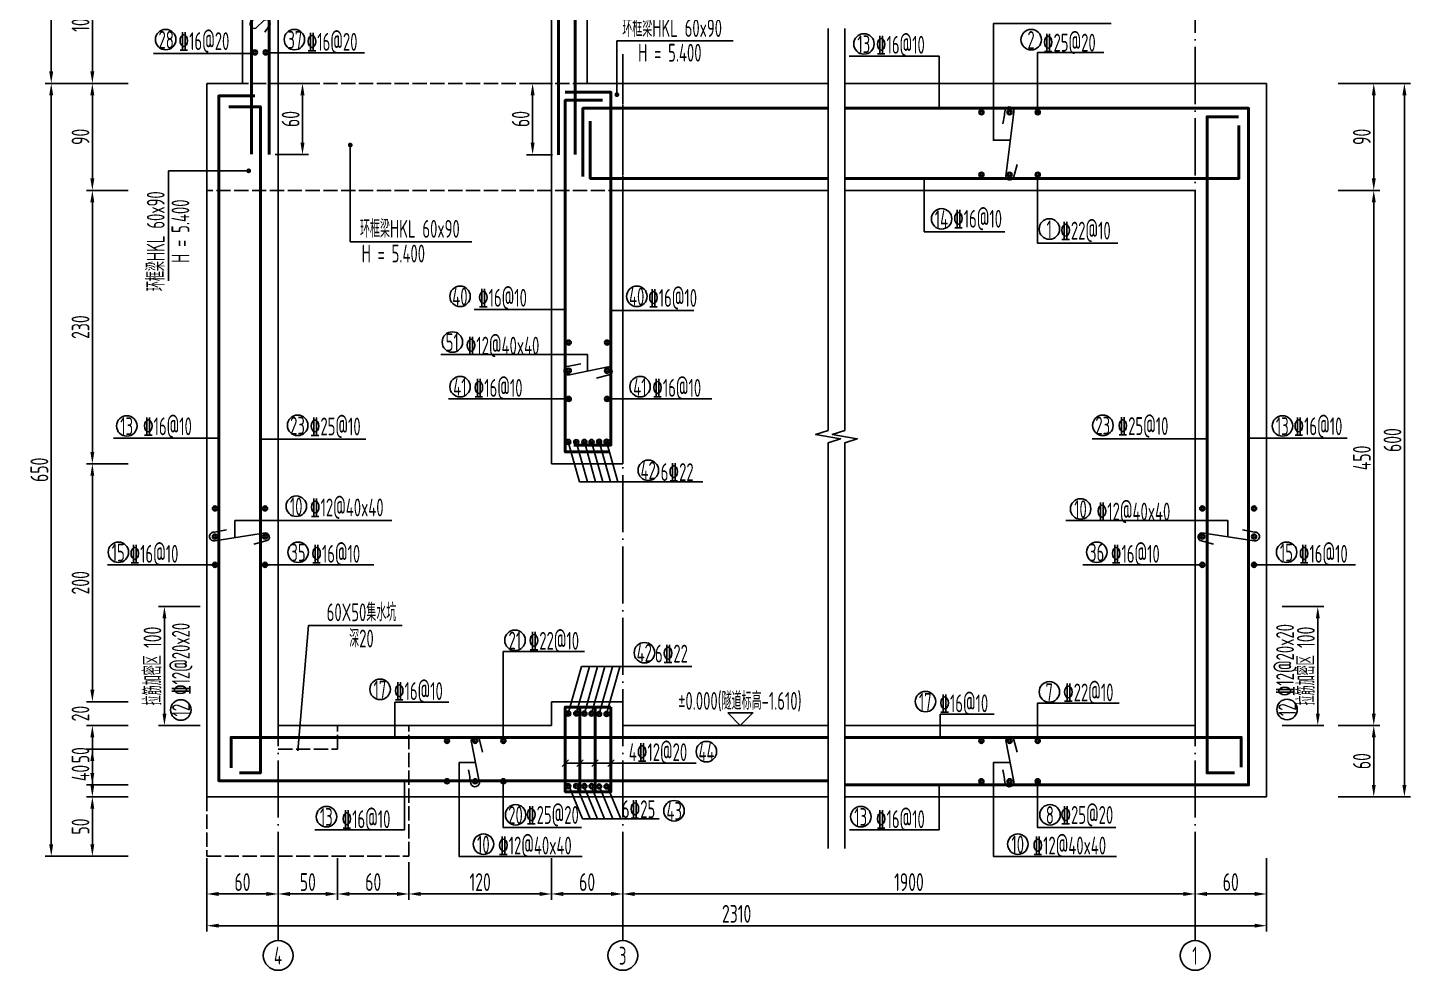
# Model space of a CAD drawing. Header units: millimetres. Extents: x -29538 to 115583, y -232866 to 15404.
# Drawn here: x -6915 to 4720, y -103900 to -95973 of the extents above; entities that cross this region are included whole.
import ezdxf
from ezdxf.enums import TextEntityAlignment as Align

# ---------------------------------------------------------------- set-up
doc = ezdxf.new("R2010")
doc.units = ezdxf.units.MM
doc.header["$LTSCALE"] = 10
doc.header["$MEASUREMENT"] = 0
doc.linetypes.add('ACAD_ISO02W100', pattern=[15, 12, -3])
doc.linetypes.add('ACAD_ISO04W100', pattern=[30, 24, -3, 0, -3])
for name, color, linetype in [('DIM_LEAD', 3, 'Continuous'), ('WALL-W', 2, 'Continuous'), ('中心线', 3, 'ACAD_ISO04W100'), ('尺寸', 4, 'Continuous'), ('文字', 7, 'Continuous'), ('标注', 4, 'Continuous'), ('次轮廓线', 7, 'Continuous'), ('粗虚线', 1, 'Continuous'), ('虚线', 2, 'ACAD_ISO02W100'), ('轮廓线', 1, 'Continuous')]:
    doc.layers.add(name, color=color, linetype=linetype)
doc.layers.add('钢筋', color=6, linetype='Continuous', lineweight=40)
doc.styles.get("Standard").update_dxf_attribs({"font": 'gbenor.shx', "width": 0.75, "bigfont": 'gbcbig.shx'})
doc.dimstyles.get("Standard").update_dxf_attribs({"dimscale": 100, "dimtxt": 3, "dimasz": 2, "dimexe": 1, "dimexo": 1, "dimgap": 0.5, "dimtad": 1, "dimdec": 1, "dimlfac": 0.1, "dimdsep": 46, "dimtxsty": 'Standard', "dimcen": 0.5, "dimadec": 0, "dimazin": 0, "dimtfac": 1, "dimtdec": 1, "dimtofl": 0, "dimtmove": 2, "dimatfit": 3, "dimfxl": 0, "dimtolj": 1, "dimtzin": 0, "dimarcsym": 0})

# ---------------------------------------------------------------- blocks, each defined once
blk = doc.blocks.new('*D235')
at = {"layer": 'Defpoints', "color": 0}
for p in [(-5407, -102441), (-4807, -102441), (-4807, -103258)]:
    blk.add_point(p, dxfattribs=at)
at = {"layer": '标注', "color": 0, "lineweight": -2}
for p, q in [((-5407, -102958), (-5407, -103308)), ((-4807, -102958), (-4807, -103308)), ((-5307, -103258), (-4907, -103258))]:
    blk.add_line(p, q, dxfattribs=at)
at = {"layer": '标注', "color": 0}
for points in [[(-5307, -103241), (-5307, -103275), (-5407, -103258)], [(-4907, -103241), (-4907, -103275), (-4807, -103258)]]:
    blk.add_solid(points, dxfattribs=at)
at = {"layer": '标注', "color": 0, "insert": (-5107, -103158), "char_height": 150, "attachment_point": 5}
blk.add_mtext('\\A1;60', dxfattribs=at)
blk = doc.blocks.new('*D236')
at = {"layer": 'Defpoints', "color": 0}
for p in [(-4807, -101841), (-4307, -101841), (-4307, -103258)]:
    blk.add_point(p, dxfattribs=at)
at = {"layer": '标注', "color": 0, "lineweight": -2}
for p, q in [((-4807, -102958), (-4807, -103308)), ((-4307, -102958), (-4307, -103308)), ((-4707, -103258), (-4407, -103258))]:
    blk.add_line(p, q, dxfattribs=at)
at = {"layer": '标注', "color": 0}
for points in [[(-4707, -103241), (-4707, -103275), (-4807, -103258)], [(-4407, -103241), (-4407, -103275), (-4307, -103258)]]:
    blk.add_solid(points, dxfattribs=at)
at = {"layer": '标注', "color": 0, "insert": (-4557, -103158), "char_height": 150, "attachment_point": 5}
blk.add_mtext('\\A1;50', dxfattribs=at)
blk = doc.blocks.new('*D237')
at = {"layer": 'Defpoints', "color": 0}
for p in [(-2507, -101841), (-3707, -102941), (-2507, -103258)]:
    blk.add_point(p, dxfattribs=at)
at = {"layer": '标注', "color": 0, "lineweight": -2}
for p, q in [((-2507, -102958), (-2507, -103308)), ((-3707, -102991), (-3707, -103308)), ((-3607, -103258), (-2607, -103258))]:
    blk.add_line(p, q, dxfattribs=at)
at = {"layer": '标注', "color": 0}
for points in [[(-3607, -103241), (-3607, -103275), (-3707, -103258)], [(-2607, -103241), (-2607, -103275), (-2507, -103258)]]:
    blk.add_solid(points, dxfattribs=at)
at = {"layer": '标注', "color": 0, "insert": (-3107, -103158), "char_height": 150, "attachment_point": 5}
blk.add_mtext('\\A1;120', dxfattribs=at)
blk = doc.blocks.new('*D238')
at = {"layer": 'Defpoints', "color": 0}
for p in [(2909, -102441), (3509, -102441), (3509, -103258)]:
    blk.add_point(p, dxfattribs=at)
at = {"layer": '标注', "color": 0, "lineweight": -2}
for p, q in [((2909, -102958), (2909, -103308)), ((3509, -102958), (3509, -103308)), ((3009, -103258), (3409, -103258))]:
    blk.add_line(p, q, dxfattribs=at)
at = {"layer": '标注', "color": 0}
for points in [[(3009, -103241), (3009, -103275), (2909, -103258)], [(3409, -103241), (3409, -103275), (3509, -103258)]]:
    blk.add_solid(points, dxfattribs=at)
at = {"layer": '标注', "color": 0, "insert": (3209, -103158), "char_height": 150, "attachment_point": 5}
blk.add_mtext('\\A1;60', dxfattribs=at)
blk = doc.blocks.new('*D234')
at = {"layer": 'Defpoints', "color": 0}
for p in [(-5407, -102441), (3509, -102441), (3509, -103525)]:
    blk.add_point(p, dxfattribs=at)
at = {"layer": '标注', "color": 0, "lineweight": -2}
for p, q in [((-5407, -103225), (-5407, -103575)), ((3509, -103225), (3509, -103575)), ((-5307, -103525), (3409, -103525))]:
    blk.add_line(p, q, dxfattribs=at)
at = {"layer": '标注', "color": 0}
for points in [[(-5307, -103508), (-5307, -103541), (-5407, -103525)], [(3409, -103508), (3409, -103541), (3509, -103525)]]:
    blk.add_solid(points, dxfattribs=at)
at = {"layer": '标注', "color": 0, "insert": (-949, -103425), "char_height": 150, "attachment_point": 5}
blk.add_mtext('\\A1;2310', dxfattribs=at)
blk = doc.blocks.new('*D239')
at = {"layer": 'Defpoints', "color": 0}
for p in [(-2507, -101841), (-1907, -101841), (-1907, -103258)]:
    blk.add_point(p, dxfattribs=at)
at = {"layer": '标注', "color": 0, "lineweight": -2}
for p, q in [((-2507, -102958), (-2507, -103308)), ((-1907, -102958), (-1907, -103308)), ((-2407, -103258), (-2007, -103258))]:
    blk.add_line(p, q, dxfattribs=at)
at = {"layer": '标注', "color": 0}
for points in [[(-2407, -103241), (-2407, -103275), (-2507, -103258)], [(-2007, -103241), (-2007, -103275), (-1907, -103258)]]:
    blk.add_solid(points, dxfattribs=at)
at = {"layer": '标注', "color": 0, "insert": (-2207, -103158), "char_height": 150, "attachment_point": 5}
blk.add_mtext('\\A1;60', dxfattribs=at)
blk = doc.blocks.new('*D240')
at = {"layer": 'Defpoints', "color": 0}
for p in [(2909, -101841), (4412, -101841), (3509, -102441)]:
    blk.add_point(p, dxfattribs=at)
at = {"layer": '标注', "color": 0, "lineweight": -2}
for p, q in [((4112, -101841), (4462, -101841)), ((4412, -102341), (4412, -101941)), ((4112, -102441), (4462, -102441))]:
    blk.add_line(p, q, dxfattribs=at)
at = {"layer": '标注', "color": 0}
for points in [[(4396, -101941), (4429, -101941), (4412, -101841)], [(4396, -102341), (4429, -102341), (4412, -102441)]]:
    blk.add_solid(points, dxfattribs=at)
at = {"layer": '标注', "color": 0, "insert": (4312, -102141), "char_height": 150, "attachment_point": 5, "rotation": 90}
blk.add_mtext('\\A1;60', dxfattribs=at)
blk = doc.blocks.new('*D241')
at = {"layer": 'Defpoints', "color": 0}
for p in [(2909, -97341), (4412, -97341), (2909, -101841)]:
    blk.add_point(p, dxfattribs=at)
at = {"layer": '标注', "color": 0, "lineweight": -2}
for p, q in [((4112, -97341), (4462, -97341)), ((4412, -101741), (4412, -97441)), ((4112, -101841), (4462, -101841))]:
    blk.add_line(p, q, dxfattribs=at)
at = {"layer": '标注', "color": 0}
for points in [[(4396, -97441), (4429, -97441), (4412, -97341)], [(4396, -101741), (4429, -101741), (4412, -101841)]]:
    blk.add_solid(points, dxfattribs=at)
at = {"layer": '标注', "color": 0, "insert": (4312, -99591), "char_height": 150, "attachment_point": 5, "rotation": 90}
blk.add_mtext('\\A1;450', dxfattribs=at)
blk = doc.blocks.new('*D242')
at = {"layer": 'Defpoints', "color": 0}
for p in [(3509, -96441), (4412, -96441), (2909, -97341)]:
    blk.add_point(p, dxfattribs=at)
at = {"layer": '标注', "color": 0, "lineweight": -2}
for p, q in [((4112, -96441), (4462, -96441)), ((4412, -97241), (4412, -96541)), ((4112, -97341), (4462, -97341))]:
    blk.add_line(p, q, dxfattribs=at)
at = {"layer": '标注', "color": 0}
for points in [[(4396, -96541), (4429, -96541), (4412, -96441)], [(4396, -97241), (4429, -97241), (4412, -97341)]]:
    blk.add_solid(points, dxfattribs=at)
at = {"layer": '标注', "color": 0, "insert": (4312, -96891), "char_height": 150, "attachment_point": 5, "rotation": 90}
blk.add_mtext('\\A1;90', dxfattribs=at)
blk = doc.blocks.new('*D243')
at = {"layer": 'Defpoints', "color": 0}
for p in [(3509, -96441), (4670, -96441), (3509, -102441)]:
    blk.add_point(p, dxfattribs=at)
at = {"layer": '标注', "color": 0, "lineweight": -2}
for p, q in [((4370, -96441), (4720, -96441)), ((4670, -102341), (4670, -96541)), ((4370, -102441), (4720, -102441))]:
    blk.add_line(p, q, dxfattribs=at)
at = {"layer": '标注', "color": 0}
for points in [[(4653, -96541), (4687, -96541), (4670, -96441)], [(4653, -102341), (4687, -102341), (4670, -102441)]]:
    blk.add_solid(points, dxfattribs=at)
at = {"layer": '标注', "color": 0, "insert": (4570, -99441), "char_height": 150, "attachment_point": 5, "rotation": 90}
blk.add_mtext('\\A1;600', dxfattribs=at)
blk = doc.blocks.new('*D244')
at = {"layer": 'Defpoints', "color": 0}
for p in [(-4807, -101841), (-6370, -102341), (-4807, -102341)]:
    blk.add_point(p, dxfattribs=at)
at = {"layer": '标注', "color": 0, "lineweight": -2}
for p, q in [((-6070, -101841), (-6420, -101841)), ((-6370, -101941), (-6370, -102241)), ((-6070, -102341), (-6420, -102341))]:
    blk.add_line(p, q, dxfattribs=at)
at = {"layer": '标注', "color": 0}
for points in [[(-6387, -101941), (-6354, -101941), (-6370, -101841)], [(-6387, -102241), (-6354, -102241), (-6370, -102341)]]:
    blk.add_solid(points, dxfattribs=at)
at = {"layer": '标注', "color": 0, "insert": (-6470, -102091), "char_height": 150, "attachment_point": 5, "rotation": 90}
blk.add_mtext('\\A1;50', dxfattribs=at)
blk = doc.blocks.new('*D245')
at = {"layer": 'Defpoints', "color": 0}
for p in [(-6370, -101641), (-2507, -101641), (-4807, -101841)]:
    blk.add_point(p, dxfattribs=at)
at = {"layer": '标注', "color": 0, "lineweight": -2}
for p, q in [((-6370, -101541), (-6370, -101441)), ((-6070, -101641), (-6420, -101641)), ((-6070, -101841), (-6420, -101841)), ((-6370, -101941), (-6370, -102041))]:
    blk.add_line(p, q, dxfattribs=at)
at = {"layer": '标注', "color": 0}
for points in [[(-6387, -101541), (-6354, -101541), (-6370, -101641)], [(-6387, -101941), (-6354, -101941), (-6370, -101841)]]:
    blk.add_solid(points, dxfattribs=at)
at = {"layer": '标注', "color": 0, "insert": (-6470, -101741), "char_height": 150, "attachment_point": 5, "rotation": 90}
blk.add_mtext('\\A1;20', dxfattribs=at)
blk = doc.blocks.new('*D246')
at = {"layer": 'Defpoints', "color": 0}
for p in [(-6370, -99641), (-2507, -99641), (-2507, -101641)]:
    blk.add_point(p, dxfattribs=at)
at = {"layer": '标注', "color": 0, "lineweight": -2}
for p, q in [((-6070, -99641), (-6420, -99641)), ((-6370, -101541), (-6370, -99741)), ((-6070, -101641), (-6420, -101641))]:
    blk.add_line(p, q, dxfattribs=at)
at = {"layer": '标注', "color": 0}
for points in [[(-6387, -99741), (-6354, -99741), (-6370, -99641)], [(-6387, -101541), (-6354, -101541), (-6370, -101641)]]:
    blk.add_solid(points, dxfattribs=at)
at = {"layer": '标注', "color": 0, "insert": (-6470, -100641), "char_height": 150, "attachment_point": 5, "rotation": 90}
blk.add_mtext('\\A1;200', dxfattribs=at)
blk = doc.blocks.new('*D247')
at = {"layer": 'Defpoints', "color": 0}
for p in [(-6370, -97341), (-4807, -97341), (-2507, -99641)]:
    blk.add_point(p, dxfattribs=at)
at = {"layer": '标注', "color": 0, "lineweight": -2}
for p, q in [((-6070, -97341), (-6420, -97341)), ((-6370, -99541), (-6370, -97441)), ((-6070, -99641), (-6420, -99641))]:
    blk.add_line(p, q, dxfattribs=at)
at = {"layer": '标注', "color": 0}
for points in [[(-6387, -97441), (-6354, -97441), (-6370, -97341)], [(-6387, -99541), (-6354, -99541), (-6370, -99641)]]:
    blk.add_solid(points, dxfattribs=at)
at = {"layer": '标注', "color": 0, "insert": (-6470, -98491), "char_height": 150, "attachment_point": 5, "rotation": 90}
blk.add_mtext('\\A1;230', dxfattribs=at)
blk = doc.blocks.new('*D248')
at = {"layer": 'Defpoints', "color": 0}
for p in [(-6370, -96441), (-2207, -96441), (-1907, -97341)]:
    blk.add_point(p, dxfattribs=at)
at = {"layer": '标注', "color": 0, "lineweight": -2}
for p, q in [((-6070, -96441), (-6420, -96441)), ((-6370, -97241), (-6370, -96541)), ((-6070, -97341), (-6420, -97341))]:
    blk.add_line(p, q, dxfattribs=at)
at = {"layer": '标注', "color": 0}
for points in [[(-6387, -96541), (-6354, -96541), (-6370, -96441)], [(-6387, -97241), (-6354, -97241), (-6370, -97341)]]:
    blk.add_solid(points, dxfattribs=at)
at = {"layer": '标注', "color": 0, "insert": (-6470, -96891), "char_height": 150, "attachment_point": 5, "rotation": 90}
blk.add_mtext('\\A1;90', dxfattribs=at)
blk = doc.blocks.new('*D249')
at = {"layer": 'Defpoints', "color": 0}
for p in [(-6370, -95391), (-5107, -95391), (-2207, -96441)]:
    blk.add_point(p, dxfattribs=at)
at = {"layer": '标注', "color": 0, "lineweight": -2}
for p, q in [((-6070, -95391), (-6420, -95391)), ((-6370, -96341), (-6370, -95491)), ((-6070, -96441), (-6420, -96441))]:
    blk.add_line(p, q, dxfattribs=at)
at = {"layer": '标注', "color": 0}
for points in [[(-6387, -95491), (-6354, -95491), (-6370, -95391)], [(-6387, -96341), (-6354, -96341), (-6370, -96441)]]:
    blk.add_solid(points, dxfattribs=at)
at = {"layer": '标注', "color": 0, "insert": (-6470, -95916), "char_height": 150, "attachment_point": 5, "rotation": 90}
blk.add_mtext('\\A1;105', dxfattribs=at)
blk = doc.blocks.new('*D252')
at = {"layer": 'Defpoints', "color": 0}
for p in [(-6716, -96441), (-5407, -96441), (-5407, -102941)]:
    blk.add_point(p, dxfattribs=at)
at = {"layer": '标注', "color": 0, "lineweight": -2}
for p, q in [((-6416, -96441), (-6766, -96441)), ((-6716, -102841), (-6716, -96541)), ((-6416, -102941), (-6766, -102941))]:
    blk.add_line(p, q, dxfattribs=at)
at = {"layer": '标注', "color": 0}
for points in [[(-6733, -96541), (-6700, -96541), (-6716, -96441)], [(-6733, -102841), (-6700, -102841), (-6716, -102941)]]:
    blk.add_solid(points, dxfattribs=at)
at = {"layer": '标注', "color": 0, "insert": (-6816, -99691), "char_height": 150, "attachment_point": 5, "rotation": 90}
blk.add_mtext('\\A1;650', dxfattribs=at)
blk = doc.blocks.new('*D253')
at = {"layer": 'Defpoints', "color": 0}
for p in [(-6716, -92891), (-5307, -92891), (-5407, -96441)]:
    blk.add_point(p, dxfattribs=at)
at = {"layer": '标注', "color": 0, "lineweight": -2}
for p, q in [((-6416, -92891), (-6766, -92891)), ((-6716, -96341), (-6716, -92991)), ((-6416, -96441), (-6766, -96441))]:
    blk.add_line(p, q, dxfattribs=at)
at = {"layer": '标注', "color": 0}
for points in [[(-6733, -92991), (-6700, -92991), (-6716, -92891)], [(-6733, -96341), (-6700, -96341), (-6716, -96441)]]:
    blk.add_solid(points, dxfattribs=at)
at = {"layer": '标注', "color": 0, "insert": (-6816, -94666), "char_height": 150, "attachment_point": 5, "rotation": 90}
blk.add_mtext('\\A1;355', dxfattribs=at)
blk = doc.blocks.new('*D354')
at = {"layer": 'Defpoints', "color": 0}
for p in [(-1907, -102441), (2909, -102441), (2909, -103258)]:
    blk.add_point(p, dxfattribs=at)
at = {"layer": '标注', "color": 0, "lineweight": -2}
for p, q in [((-1907, -102958), (-1907, -103308)), ((2909, -102958), (2909, -103308)), ((-1807, -103258), (2809, -103258))]:
    blk.add_line(p, q, dxfattribs=at)
at = {"layer": '标注', "color": 0}
for points in [[(-1807, -103241), (-1807, -103275), (-1907, -103258)], [(2809, -103241), (2809, -103275), (2909, -103258)]]:
    blk.add_solid(points, dxfattribs=at)
at = {"layer": '标注', "color": 0, "insert": (501, -103158), "char_height": 150, "attachment_point": 5}
blk.add_mtext('\\A1;1900', dxfattribs=at)
blk = doc.blocks.new('*D435')
at = {"layer": 'Defpoints', "color": 0}
for p in [(2909, -100841), (3941, -100841), (2909, -101841)]:
    blk.add_point(p, dxfattribs=at)
at = {"layer": '标注', "color": 0, "lineweight": -2}
for p, q in [((3641, -100841), (3991, -100841)), ((3941, -101741), (3941, -100941)), ((3641, -101841), (3991, -101841))]:
    blk.add_line(p, q, dxfattribs=at)
at = {"layer": '标注', "color": 0}
for points in [[(3925, -100941), (3958, -100941), (3941, -100841)], [(3925, -101741), (3958, -101741), (3941, -101841)]]:
    blk.add_solid(points, dxfattribs=at)
at = {"layer": '标注', "color": 0, "insert": (3841, -101341), "char_height": 150, "attachment_point": 5, "rotation": 90}
blk.add_mtext('\\A1;拉筋加密区 100', dxfattribs=at)
blk = doc.blocks.new('*D436')
at = {"layer": 'Defpoints', "color": 0}
for p in [(-5764, -100841), (-4807, -100841), (-4807, -101841)]:
    blk.add_point(p, dxfattribs=at)
at = {"layer": '标注', "color": 0, "lineweight": -2}
for p, q in [((-5464, -100841), (-5814, -100841)), ((-5764, -101741), (-5764, -100941)), ((-5464, -101841), (-5814, -101841))]:
    blk.add_line(p, q, dxfattribs=at)
at = {"layer": '标注', "color": 0}
for points in [[(-5780, -100941), (-5747, -100941), (-5764, -100841)], [(-5780, -101741), (-5747, -101741), (-5764, -101841)]]:
    blk.add_solid(points, dxfattribs=at)
at = {"layer": '标注', "color": 0, "insert": (-5864, -101341), "char_height": 150, "attachment_point": 5, "rotation": 90}
blk.add_mtext('\\A1;拉筋加密区 100', dxfattribs=at)
blk = doc.blocks.new('*D475')
at = {"layer": 'Defpoints', "color": 0}
for p in [(-4807, -102041), (-6370, -102441), (-4807, -102441)]:
    blk.add_point(p, dxfattribs=at)
at = {"layer": '标注', "color": 0, "lineweight": -2}
for p, q in [((-6070, -102041), (-6420, -102041)), ((-6370, -102141), (-6370, -102341)), ((-6070, -102441), (-6420, -102441))]:
    blk.add_line(p, q, dxfattribs=at)
at = {"layer": '标注', "color": 0}
for points in [[(-6387, -102141), (-6354, -102141), (-6370, -102041)], [(-6387, -102341), (-6354, -102341), (-6370, -102441)]]:
    blk.add_solid(points, dxfattribs=at)
at = {"layer": '标注', "color": 0, "insert": (-6470, -102241), "char_height": 150, "attachment_point": 5, "rotation": 90}
blk.add_mtext('\\A1;40', dxfattribs=at)
blk = doc.blocks.new('*D476')
at = {"layer": 'Defpoints', "color": 0}
for p in [(-4307, -102941), (-3707, -102941), (-4307, -103258)]:
    blk.add_point(p, dxfattribs=at)
at = {"layer": '标注', "color": 0, "lineweight": -2}
for p, q in [((-4307, -102991), (-4307, -103308)), ((-3707, -102991), (-3707, -103308)), ((-3807, -103258), (-4207, -103258))]:
    blk.add_line(p, q, dxfattribs=at)
at = {"layer": '标注', "color": 0}
for points in [[(-4207, -103241), (-4207, -103275), (-4307, -103258)], [(-3807, -103241), (-3807, -103275), (-3707, -103258)]]:
    blk.add_solid(points, dxfattribs=at)
at = {"layer": '标注', "color": 0, "insert": (-4007, -103158), "char_height": 150, "attachment_point": 5}
blk.add_mtext('\\A1;60', dxfattribs=at)
blk = doc.blocks.new('*D477')
at = {"layer": 'Defpoints', "color": 0}
for p in [(-5407, -102441), (-6370, -102941), (-5407, -102941)]:
    blk.add_point(p, dxfattribs=at)
at = {"layer": '标注', "color": 0, "lineweight": -2}
for p, q in [((-6070, -102441), (-6420, -102441)), ((-6370, -102541), (-6370, -102841)), ((-6070, -102941), (-6420, -102941))]:
    blk.add_line(p, q, dxfattribs=at)
at = {"layer": '标注', "color": 0}
for points in [[(-6387, -102541), (-6354, -102541), (-6370, -102441)], [(-6387, -102841), (-6354, -102841), (-6370, -102941)]]:
    blk.add_solid(points, dxfattribs=at)
at = {"layer": '标注', "color": 0, "insert": (-6470, -102691), "char_height": 150, "attachment_point": 5, "rotation": 90}
blk.add_mtext('\\A1;50', dxfattribs=at)
blk = doc.blocks.new('*D482')
at = {"layer": 'Defpoints', "color": 0}
for p in [(-4882, -96441), (-4882, -97040), (-4602, -97040)]:
    blk.add_point(p, dxfattribs=at)
at = {"layer": '标注', "color": 0, "lineweight": -2}
for p, q in [((-4832, -96441), (-4552, -96441)), ((-4602, -96541), (-4602, -96940)), ((-4832, -97040), (-4552, -97040))]:
    blk.add_line(p, q, dxfattribs=at)
at = {"layer": '标注', "color": 0}
for points in [[(-4619, -96541), (-4585, -96541), (-4602, -96441)], [(-4619, -96940), (-4585, -96940), (-4602, -97040)]]:
    blk.add_solid(points, dxfattribs=at)
at = {"layer": '标注', "color": 0, "insert": (-4702, -96741), "char_height": 150, "attachment_point": 5, "rotation": 90}
blk.add_mtext('\\A1;60', dxfattribs=at)
blk = doc.blocks.new('*D483')
at = {"layer": 'Defpoints', "color": 0}
for p in [(-2449, -96441), (-2666, -97041), (-2449, -97041)]:
    blk.add_point(p, dxfattribs=at)
at = {"layer": '标注', "color": 0, "lineweight": -2}
for p, q in [((-2499, -96441), (-2716, -96441)), ((-2666, -96541), (-2666, -96941)), ((-2499, -97041), (-2716, -97041))]:
    blk.add_line(p, q, dxfattribs=at)
at = {"layer": '标注', "color": 0}
for points in [[(-2682, -96541), (-2649, -96541), (-2666, -96441)], [(-2682, -96941), (-2649, -96941), (-2666, -97041)]]:
    blk.add_solid(points, dxfattribs=at)
at = {"layer": '标注', "color": 0, "insert": (-2766, -96741), "char_height": 150, "attachment_point": 5, "rotation": 90}
blk.add_mtext('\\A1;60', dxfattribs=at)

msp = doc.modelspace()

# ---------------------------------------------------------------- linework, layer by layer
at = {"ltscale": 2}
for points in [[(-178.97, -95980.61), (-178.97, -99360.25), (-283.97, -99395.25), (-73.97, -99430.25), (-178.97, -99465.25), (-178.97, -102875)], [(-39, -95980.61), (-39, -99360.25), (-144, -99395.25), (66, -99430.25), (-39, -99465.25), (-39, -102875)]]:
    msp.add_lwpolyline(points, dxfattribs=at)
at = {"layer": 'DIM_LEAD', "const_width": 20}
for points in [[(-1946.88, -96538.27, -1), (-1966.47, -96534.24, -1)], [(-4197.96, -96950.14, -1), (-4201.99, -96969.73, -1)], [(-5052.5, -97166.94, -1), (-5056.52, -97186.53, -1)]]:
    msp.add_lwpolyline(points, format="xyb", close=True, dxfattribs=at)
at = {"layer": 'WALL-W', "color": 6, "ltscale": 2}
for points in [[(-4918.05, -96010.4), (-4877.07, -95949.47, 0.7236742), (-4925.53, -95909.87), (-4994.91, -95978.19, -0.73410776), (-5031.61, -95914.12, 0.01179669), (-4967.27, -95869.45, 0.73500734)], [(1410.31, -97122.89), (1380.99, -97236.44, -0.72553014), (1314.97, -97221.05), (1382.61, -96683.91, 0.974105), (1311.2, -96665.81, -0.00528314), (1290.95, -96780.84, -0.73500734)], [(-2127.85, -98920.2), (-2014.3, -98890.88, 0.72553014), (-2029.69, -98824.86), (-2356.65, -98892.51, -0.974105), (-2374.76, -98821.09, 0.00528314), (-2259.73, -98800.85, 0.73500734)], [(-5011.53, -100315.63), (-4897.98, -100286.31, 0.72553014), (-4913.37, -100220.29), (-5339.68, -100287.94, -0.974105), (-5357.78, -100216.52, 0.00528314), (-5242.75, -100196.28, 0.73500734)], [(3064.19, -100315.63), (2950.64, -100286.31, -0.72553014), (2966.02, -100220.29), (3405.96, -100287.94, 0.974105), (3424.06, -100216.52, -0.00528314), (3309.04, -100196.28, -0.73500734)], [(-3086.33, -102065.42), (-3115.65, -101951.87, 0.72553014), (-3181.67, -101967.25), (-3114.03, -102311.35, -0.974105), (-3185.45, -102329.46, 0.00528314), (-3205.69, -102214.43, 0.73500734)], [(1410.31, -102065.42), (1380.99, -101951.87, 0.72553014), (1314.97, -101967.25), (1382.61, -102311.35, -0.974105), (1311.2, -102329.46, 0.00528314), (1290.95, -102214.43, 0.73500734)]]:
    msp.add_lwpolyline(points, format="xyb", dxfattribs=at)
for centre, radius in [((-5002.41, -96181.06), 21.09), ((-5002.41, -96181.06), 10.55), ((-4911.96, -96181.06), 21.09), ((-4911.96, -96181.06), 10.55), ((1110.63, -96684.71), 21.09), ((1110.63, -96684.71), 10.55), ((1347.75, -96684.71), 21.09), ((1347.75, -96684.71), 10.55), ((1584.86, -96684.71), 21.09), ((1584.86, -96684.71), 10.55), ((1110.63, -97209.04), 21.09), ((1110.63, -97209.04), 10.55), ((1347.75, -97209.14), 21.09), ((1347.75, -97209.14), 10.55), ((1584.86, -97209.04), 21.09), ((1584.86, -97209.04), 10.55), ((-2361.91, -98620.53), 21.09), ((-2361.91, -98620.53), 10.55), ((-2039.21, -98620.53), 21.09), ((-2039.21, -98620.53), 10.55), ((-2361.91, -98857.64), 21.09), ((-2361.91, -98857.64), 10.55), ((-2039.21, -98857.64), 21.09), ((-2039.21, -98857.64), 10.55), ((-2361.91, -99094.76), 21.09), ((-2361.91, -99094.76), 10.55), ((-2039.21, -99094.76), 21.09), ((-2039.21, -99094.76), 10.55), ((-2365.64, -99456.63), 21.09), ((-2365.64, -99456.63), 10.55), ((-2298.53, -99457.87), 21.09), ((-2298.53, -99457.87), 10.55), ((-2229.88, -99456.63), 21.09), ((-2229.88, -99456.63), 10.55), ((-2169.93, -99456.63), 21.09), ((-2169.93, -99456.63), 10.55), ((-2106.08, -99454.25), 21.09), ((-2106.08, -99454.25), 10.55), ((-2042.78, -99454.3), 21.09), ((-2042.78, -99454.3), 10.55), ((-5338.88, -100015.96), 21.09), ((-5338.88, -100015.96), 10.55), ((-4916.83, -100015.96), 21.09), ((-4916.83, -100015.96), 10.55), ((2969.49, -100015.96), 21.09), ((2969.49, -100015.96), 10.55), ((3405.16, -100015.96), 21.09), ((3405.16, -100015.96), 10.55), ((-5338.88, -100253.07), 21.09), ((-5338.88, -100253.07), 10.55), ((-4916.83, -100253.07), 21.09), ((-4916.83, -100253.07), 10.55), ((2969.49, -100253.07), 21.09), ((2969.49, -100253.07), 10.55), ((3405.16, -100253.07), 21.09), ((3405.16, -100253.07), 10.55), ((-5338.88, -100490.19), 21.09), ((-5338.88, -100490.19), 10.55), ((-4916.83, -100490.19), 21.09), ((-4916.83, -100490.19), 10.55), ((2969.49, -100490.19), 21.09), ((2969.49, -100490.19), 10.55), ((3405.16, -100490.19), 21.09), ((3405.16, -100490.19), 10.55), ((-2365.64, -101741.52), 21.09), ((-2365.64, -101741.52), 10.55), ((-2298.53, -101740.27), 21.09), ((-2298.53, -101740.27), 10.55), ((-2229.88, -101741.52), 21.09), ((-2229.88, -101741.52), 10.55), ((-2169.93, -101741.52), 21.09), ((-2169.93, -101741.52), 10.55), ((-2106.08, -101743.9), 21.09), ((-2106.08, -101743.9), 10.55), ((-2042.78, -101743.85), 21.09), ((-2042.78, -101743.85), 10.55), ((-3386.01, -101970.72), 21.09), ((-3386.01, -101970.72), 10.55), ((-3148.89, -101970.72), 21.09), ((-3148.89, -101970.72), 10.55), ((-2911.78, -101970.72), 21.09), ((-2911.78, -101970.72), 10.55), ((1110.63, -101970.72), 21.09), ((1110.63, -101970.72), 10.55), ((1347.75, -101970.72), 21.09), ((1347.75, -101970.72), 10.55), ((1584.86, -101970.72), 21.09), ((1584.86, -101970.72), 10.55), ((-3386.01, -102310.55), 21.09), ((-3386.01, -102310.55), 10.55), ((-3148.89, -102310.55), 21.09), ((-3148.89, -102310.55), 10.55), ((-2911.78, -102310.55), 21.09), ((-2911.78, -102310.55), 10.55), ((-2365.64, -102351.51), 21.09), ((-2365.64, -102351.51), 10.55), ((-2298.53, -102350.27), 21.09), ((-2298.53, -102350.27), 10.55), ((-2229.88, -102351.51), 21.09), ((-2229.88, -102351.51), 10.55), ((-2169.93, -102351.51), 21.09), ((-2169.93, -102351.51), 10.55), ((-2106.08, -102353.89), 21.09), ((-2106.08, -102353.89), 10.55), ((-2042.78, -102353.84), 21.09), ((-2042.78, -102353.84), 10.55), ((1110.63, -102310.55), 21.09), ((1110.63, -102310.55), 10.55), ((1347.75, -102310.55), 21.09), ((1347.75, -102310.55), 10.55), ((1584.86, -102310.55), 21.09), ((1584.86, -102310.55), 10.55)]:
    msp.add_circle(centre, radius, dxfattribs=at)
at = {"layer": '中心线', "ltscale": 2}
for p, q in [((-4806.61, -103216.09), (-4806.61, -94840.97)), ((2909.26, -103216.09), (2909.26, -95770.78)), ((-1906.61, -103216.09), (-1906.61, -96194.78))]:
    msp.add_line(p, q, dxfattribs=at)
at = {"layer": '尺寸'}
for p, q in [((-4806.61, -103070.74), (-4806.61, -103650.26)), ((-1906.61, -103070.74), (-1906.61, -103650.26)), ((2909.26, -103070.74), (2909.26, -103650.26))]:
    msp.add_line(p, q, dxfattribs=at)
at = {"layer": '文字'}
for centre, radius in [((-5753.27, -96073.05), 86.22), ((-4670.2, -96073.05), 86.22), ((122.38, -96109.54), 86.22), ((1529.74, -96074), 86.22), ((775.74, -97580.64), 86.22), ((1682.76, -97666.2), 86.22), ((-3276.01, -98232.49), 86.22), ((-1788.58, -98232.49), 86.22), ((-3340.71, -98616.75), 86.22), ((-3276.01, -98992.18), 86.22), ((-1761.38, -98992.18), 86.22), ((-6080.26, -99322.22), 86.22), ((-4642.68, -99317.26), 86.22), ((2133.03, -99317.26), 86.22), ((3643.82, -99322.22), 86.22), ((-1691.87, -99694.95), 86.22), ((-4654.01, -99997.52), 86.22), ((1945.5, -100020.17), 86.22), ((-6151.06, -100384.42), 86.22), ((-4638.76, -100384.42), 86.22), ((2081.7, -100384.42), 86.22), ((3678.75, -100384.42), 86.22), ((-2814.01, -101124.92), 86.22), ((-1724.75, -101229.23), 86.22), ((-3949.02, -101537.25), 86.22), ((640.06, -101640.23), 86.22), ((1682.63, -101558.82), 86.22), ((-5626.11, -101710.68), 86.22), ((3682.52, -101706.76), 86.22), ((-1203.55, -102061.29), 86.22), ((-1475.67, -102558.4), 86.22), ((-4400.2, -102608.19), 86.22), ((-2808.69, -102592.46), 86.22), ((96.44, -102608.19), 86.22), ((1687.95, -102592.46), 86.22), ((-3078.96, -102839.68), 86.22), ((1417.68, -102839.68), 86.22), ((-4806.61, -103775.26), 125), ((-1906.61, -103775.26), 125), ((2909.26, -103775.26), 125)]:
    msp.add_circle(centre, radius, dxfattribs=at)
at = {"layer": '标注'}
for p, q in [((-5854.85, -96190.39), (-5016.71, -96189.73)), ((-4897.59, -96184.55), (-4079.08, -96183.64)), ((-2361.04, -99093.86), (-3374.19, -99093.86)), ((-2040.18, -99093.86), (-1158.99, -99093.86)), ((-5338.01, -100489.28), (-6243.08, -100489.28)), ((-4942.21, -100489.28), (-4002.54, -100489.28)), ((2944.86, -100489.28), (1964.46, -100489.28)), ((3404.29, -100489.28), (4259.24, -100489.28)), ((-2417.61, -102185.01), (-2363.6, -102131)), ((-2294.86, -102185.01), (-2240.84, -102131)), ((-2167.65, -102185.01), (-2113.63, -102131)), ((-2033.61, -102185.01), (-1979.6, -102131)), ((-2246.01, -102627.31), (-1600.84, -102627.31))]:
    msp.add_line(p, q, dxfattribs=at)
for points in [[(1351.6, -96919.3), (1212.1, -96919.3), (1212.1, -95939.03), (2202.14, -95939.03)], [(-1956.67, -96083.85), (-979.3, -96083.85)], [(-1956.67, -96536.26), (-1956.67, -96083.85)], [(754.37, -96650.97), (754.37, -96212.22), (-2.72, -96212.22)], [(2140.68, -96181.13), (1583.96, -96181.13), (1583.96, -96685.58)], [(-4199.97, -96959.93), (-4199.97, -97772.48), (-3177.64, -97772.48)], [(-5054.51, -97176.73), (-5728.94, -97176.73)], [(-5728.94, -98100.44), (-5728.94, -97176.73)], [(629.49, -97240.97), (629.49, -97689.1)], [(1583.96, -97218.59), (1583.96, -97786.47), (2258.28, -97786.47)], [(1307.56, -97689.1), (629.49, -97689.1)], [(-2390.61, -98343.9), (-3157.03, -98343.9)], [(-2006.61, -98352.59), (-1308.26, -98352.59)], [(-2205.08, -98858.69), (-2205.08, -98721.99), (-3437.66, -98721.99)], [(-5306.61, -99424.66), (-6190.89, -99424.66)], [(-4956.61, -99433.35), (-4069.3, -99433.35)], [(-2365.64, -99456.63), (-2271.15, -99791.99)], [(-2298.53, -99456.63), (-2204.03, -99791.99)], [(-2229.88, -99456.63), (-2135.39, -99791.99)], [(-2169.93, -99456.63), (-2075.44, -99791.99)], [(-2106.08, -99454.25), (-2010.92, -99791.99)], [(-2042.78, -99454.3), (-1947.63, -99791.99)], [(3009.26, -99429.94), (2041.58, -99429.94)], [(3359.26, -99424.66), (4188.86, -99424.66)], [(-2271.15, -99791.99), (-1234.59, -99791.99)], [(-5170.34, -100254.11), (-5170.34, -100117.42), (-3849.04, -100117.42)], [(3185.36, -100254.11), (3185.36, -100117.42), (1822.51, -100117.42)], [(-3763.61, -100999.76), (-4551.43, -100999.76), (-4642.05, -102055.33)], [(-2912.68, -101960.21), (-2912.68, -101219.16), (-2227.73, -101219.16)], [(-2365.64, -101741.52), (-2254.25, -101346.18)], [(-2298.53, -101741.52), (-2187.14, -101346.18)], [(-2254.25, -101346.18), (-1326.3, -101346.18)], [(-2229.88, -101741.52), (-2118.49, -101346.18)], [(-2169.93, -101741.52), (-2058.54, -101346.18)], [(-2106.08, -101743.9), (-1994.69, -101348.56)], [(-2042.78, -101743.85), (-1931.39, -101348.51)], [(-3825.76, -101940.97), (-3825.76, -101644.13)], [(-3369.74, -101644.13), (-3825.76, -101644.13)], [(1583.96, -101957.7), (1583.96, -101653.07), (2268.91, -101653.07)], [(763.32, -101940.97), (763.32, -101747.11)], [(1219.34, -101747.11), (763.32, -101747.11)], [(-3145.04, -102153.61), (-3284.54, -102153.61), (-3284.54, -102941.88), (-2249.2, -102941.88)], [(-2388.47, -102158.01), (-1290.11, -102158.01)], [(1351.6, -102153.61), (1212.1, -102153.61), (1212.1, -102941.88), (2247.44, -102941.88)], [(-3742.27, -102305.46), (-3742.27, -102718.7), (-4497.11, -102718.7)], [(-2255.41, -102699.79), (-2912.68, -102699.79), (-2912.68, -102309.69)], [(-2357.69, -102354.53), (-2246.01, -102627.31)], [(-2294.39, -102354.48), (-2182.71, -102627.26)], [(-2230.54, -102356.86), (-2119.81, -102627.31)], [(-2170.59, -102356.86), (-2059.86, -102627.31)], [(-2101.95, -102356.86), (-1991.22, -102627.31)], [(-2034.84, -102356.86), (-1924.11, -102627.31)], [(754.37, -102339.95), (754.37, -102718.7), (-0.47, -102718.7)], [(2241.23, -102699.79), (1583.96, -102699.79), (1583.96, -102309.69)]]:
    msp.add_lwpolyline(points, dxfattribs=at)
at = {"layer": '次轮廓线'}
msp.add_lwpolyline([(-1024.28, -101734.9), (-812.15, -101734.9), (-918.21, -101840.97)], close=True, dxfattribs=at)
msp.add_lwpolyline([(-1024.28, -101734.9), (-812.15, -101734.9), (-918.21, -101840.97)], close=True, dxfattribs=at)
at = {"layer": '粗虚线', "linetype": 'ACAD_ISO02W100'}
for p, q in [((-1906.61, -96440.97), (-5406.61, -96440.97)), ((-1906.61, -97340.97), (-1906.61, -96440.97)), ((-1906.61, -97340.97), (-5406.61, -97340.97))]:
    msp.add_line(p, q, dxfattribs=at)
at = {"layer": '虚线'}
for points in [[(-5406.61, -102440.97), (-5406.61, -102940.97), (-3706.61, -102940.97), (-3706.61, -101840.97)], [(-4806.61, -102040.97), (-4306.61, -102040.97), (-4306.61, -101840.97)]]:
    msp.add_lwpolyline(points, dxfattribs=at)
at = {"layer": '轮廓线'}
for p, q in [((-2506.61, -99640.97), (-2506.61, -93390.97)), ((-2206.61, -96440.97), (-2206.61, -93390.97)), ((-5106.61, -95090.68), (-5106.61, -96440.97)), ((-4806.61, -95090.68), (-4806.61, -101840.97)), ((-5406.61, -102440.97), (-5406.61, -96440.97)), ((-5406.61, -96440.97), (-5106.61, -96440.97)), ((-2206.61, -96440.97), (-178.97, -96440.97)), ((-39, -96440.97), (3509.26, -96440.97)), ((3509.26, -96440.97), (3509.26, -102440.97)), ((-1906.61, -97340.97), (-1906.61, -99640.97)), ((-1906.61, -97340.97), (-178.97, -97340.97)), ((-39, -97340.97), (2909.26, -97340.97)), ((2909.26, -97340.97), (2909.26, -101840.97)), ((-1906.61, -99640.97), (-2506.61, -99640.97)), ((-2506.61, -101840.97), (-2506.61, -101640.97)), ((-2506.61, -101640.97), (-1906.61, -101640.97)), ((-1906.61, -101640.97), (-1906.61, -101840.97)), ((-2506.61, -101840.97), (-4806.61, -101840.97)), ((-178.97, -101840.97), (-1906.61, -101840.97)), ((2909.26, -101840.97), (-39, -101840.97)), ((-1906.61, -102440.97), (-5406.61, -102440.97)), ((-178.97, -102440.97), (-1906.61, -102440.97)), ((3509.26, -102440.97), (-39, -102440.97))]:
    msp.add_line(p, q, dxfattribs=at)
at = {"layer": '钢筋'}
for points in [[(-2448.61, -97040.97), (-2448.61, -92921.43), (-2308.73, -92921.43)], [(-2306.61, -97040.58), (-2306.61, -92921.43), (-2407.02, -92921.43)], [(-4881.61, -97040.5), (-4881.61, -95140.68), (-5037.36, -95140.68)], [(-5031.61, -97036.57), (-5031.61, -95190.68), (-4927.98, -95190.68)], [(-178.97, -102305.46), (-5306.61, -102305.46), (-5306.61, -96546.29), (-5002.46, -96546.29)], [(-2319.26, -99483.01), (-2006.61, -99483.01), (-2006.61, -96515.97), (-2392.56, -96515.97)], [(-5220.91, -96637.4), (-4956.61, -96637.4), (-4956.61, -102240.15), (-5131.83, -102240.15)], [(-2076.43, -96583.47), (-2390.61, -96583.47), (-2390.61, -99540.97), (-2017.6, -99540.97)], [(-178.97, -96650.97), (-2242.93, -96650.97), (-2242.93, -97225.29)], [(-39, -102340.97), (3359.26, -102340.97), (3359.26, -96650.97), (-39, -96650.97)], [(-2180.63, -96759.16), (-2180.63, -97240.97), (-178.97, -97240.97)], [(-39, -97240.97), (3277.37, -97240.97), (3277.37, -96796.03)], [(3274.28, -96722.4), (3009.26, -96722.4), (3009.26, -102240.15), (3240.67, -102240.15)], [(-2390.61, -102398.91), (-2006.61, -102398.91), (-2006.61, -101686.15), (-2006.61, -101686.15)], [(-2006.61, -101686.15), (-2390.61, -101686.15), (-2390.61, -102398.91), (-2390.61, -102398.91)], [(-178.97, -101940.97), (-5202.87, -101940.97), (-5202.87, -102196.35)], [(3296.79, -102191.71), (3296.79, -101940.97), (-39, -101940.97)]]:
    msp.add_lwpolyline(points, dxfattribs=at)
msp.add_lwpolyline([(-2267.85, -101686.15), (-2140.64, -101686.15), (-2140.64, -102398.91), (-2267.85, -102398.91)], close=True, dxfattribs=at)

# ---------------------------------------------------------------- texts
at = {"layer": '文字', "width": 0.7}
for s, p in [('环框梁HKL 60x90', (-1910.9, -96050.76)), ('%%13216@20', (-5645.98, -96160.97)), ('%%13216@20', (-4567.61, -96167)), ('%%13216@10', (222.46, -96191.46)), ('%%13225@20', (1627.58, -96173.47)), ('H = 5.400', (-1777.58, -96258.53)), ('%%13216@10', (872.23, -97654.87)), ('环框梁HKL 60x90', (-4117.8, -97739.55)), ('%%13222@10', (1774.09, -97754.76)), ('H = 5.400', (-4104.45, -97947.31)), ('%%13225@10', (2255.66, -99398.16)), ('%%13216@10', (3736.12, -99400.22)), ('6%%13222', (-1587.63, -99785.1)), ('%%13212@40x40', (-4539.73, -100082.52)), ('%%13212@40x40', (2080.24, -100117.17)), ('%%13216@10', (2199.38, -100472.64)), ('%%13216@10', (3781.15, -100472.64)), ('%%13222@10', (-2699.29, -101204.05)), ('6%%13222', (-1636.03, -101311.77)), ('%%13216@10', (-3832.98, -101626.8)), ('%%13216@10', (756.1, -101729.78)), ('%%13222@10', (1797.35, -101637.95)), ('%%13225@20', (-2721.68, -102668.45)), ('6%%13225', (-1914.66, -102620.5)), ('%%13225@20', (1774.96, -102668.45)), ('%%13216@10', (-4274.18, -102704.15)), ('%%13216@10', (222.46, -102704.15)), ('%%13212@40x40', (-2956.65, -102925.95)), ('%%13212@40x40', (1539.99, -102925.95))]:
    msp.add_text(s, height=150, dxfattribs=at).set_placement(p)
for s, p in [('28', (-5749.06, -96075.12)), ('37', (-4665.99, -96075.12)), ('13', (121.14, -96111.61)), ('2', (1528.5, -96076.07)), ('14', (774.5, -97582.71)), ('1', (1681.52, -97668.27)), ('40', (-3277.25, -98234.57)), ('40', (-1789.82, -98234.57)), ('51', (-3341.95, -98618.82)), ('41', (-3277.25, -98994.25)), ('41', (-1762.61, -98994.25)), ('13', (-6081.5, -99324.29)), ('23', (-4643.92, -99319.33)), ('23', (2131.79, -99319.33)), ('13', (3642.59, -99324.29)), ('42', (-1693.11, -99697.03)), ('10', (-4655.25, -99999.59)), ('10', (1944.26, -100022.24)), ('15', (-6152.29, -100386.49)), ('35', (-4640, -100386.49)), ('36', (2080.46, -100386.49)), ('15', (3677.52, -100386.49)), ('60X50集水坑', (-4105.76, -100889.33)), ('深20', (-4105.76, -101109.81)), ('21', (-2815.25, -101126.99)), ('42', (-1725.99, -101231.3)), ('17', (-3950.26, -101539.32)), ('±0.000(隧道标高-1.610)', (-921.74, -101634.41)), ('17', (638.82, -101642.3)), ('7', (1681.39, -101560.89)), ('44', (-1202.32, -102063.36)), ('43', (-1474.43, -102560.47)), ('13', (-4401.44, -102610.26)), ('20', (-2809.93, -102594.53)), ('13', (95.2, -102610.26)), ('8', (1686.71, -102594.53)), ('10', (-3080.2, -102841.76)), ('10', (1416.44, -102841.76)), ('4', (-4807.85, -103777.33)), ('3', (-1907.85, -103777.33)), ('1', (2908.03, -103777.33))]:
    msp.add_text(s, height=150, dxfattribs=at).set_placement(p, align=Align.MIDDLE_CENTER)
for s, rotation, p in [('环框梁HKL 60x90', 90, (-5762.02, -98187.89)), ('H = 5.400', 90, (-5554.26, -97951.07)), ('%%13216@10', 360, (-3125.44, -98319.46)), ('%%13216@10', 360, (-1694, -98320.81)), ('%%13212@40x40', 360, (-3229.01, -98721.74)), ('%%13216@10', 360, (-3162.56, -99077.21)), ('%%13216@10', 360, (-1659.63, -99077.21)), ('%%13216@10', 360, (-5944.77, -99400.22)), ('%%13225@10', 360, (-4541.2, -99401.57)), ('%%13216@10', 360, (-6058.26, -100472.64)), ('%%13216@10', 360, (-4528.54, -100472.64)), ('%%13212@20x20', 90, (-5550.05, -101585.9)), ('%%13212@20x20', 90, (3740.8, -101595.78)), ('4%%13212@20', 360, (-1856.74, -102140.63))]:
    msp.add_text(s, height=150, rotation=rotation, dxfattribs=at).set_placement(p)
for p in [(-5624.04, -101711.92), (3684.59, -101707.99)]:
    msp.add_text('12', height=150, rotation=90, dxfattribs=at).set_placement(p, align=Align.MIDDLE_CENTER)

# ---------------------------------------------------------------- dimensions: what is measured, and where the dimension line sits
at = {"layer": '标注'}
for base, p1, p2, picture, middle in [((-6716.21, -92890.68), (-5406.61, -96440.97), (-5306.61, -92890.68), '*D253', (-6816.21, -94665.82)), ((-6370.29, -95390.98), (-2206.61, -96440.97), (-5106.61, -95390.98), '*D249', (-6470.29, -95915.97)), ((-6716.21, -96440.97), (-5406.61, -102940.97), (-5406.61, -96440.97), '*D252', (-6816.21, -99690.97)), ((-6370.29, -96440.97), (-1906.61, -97340.97), (-2206.61, -96440.97), '*D248', (-6470.29, -96890.97)), ((-4602.16, -97040.5), (-4881.61, -96440.97), (-4881.61, -97040.5), '*D482', (-4702.16, -96740.73)), ((-2665.58, -97040.97), (-2448.61, -96440.97), (-2448.61, -97040.97), '*D483', (-2765.58, -96740.97)), ((4412.49, -96440.97), (2909.26, -97340.97), (3509.26, -96440.97), '*D242', (4312.49, -96890.97)), ((4670.03, -96440.97), (3509.26, -102440.97), (3509.26, -96440.97), '*D243', (4570.03, -99440.97)), ((-6370.29, -97340.97), (-2506.61, -99640.97), (-4806.61, -97340.97), '*D247', (-6470.29, -98490.97)), ((4412.49, -97340.97), (2909.26, -101840.97), (2909.26, -97340.97), '*D241', (4312.49, -99590.97)), ((-6370.29, -99640.97), (-2506.61, -101640.97), (-2506.61, -99640.97), '*D246', (-6470.29, -100640.97)), ((-6370.29, -101640.97), (-4806.61, -101840.97), (-2506.61, -101640.97), '*D245', (-6470.29, -101740.97)), ((-6370.29, -102340.97), (-4806.61, -101840.97), (-4806.61, -102340.97), '*D244', (-6470.29, -102090.97)), ((4412.49, -101840.97), (3509.26, -102440.97), (2909.26, -101840.97), '*D240', (4312.49, -102140.97)), ((-6370.29, -102440.97), (-4806.61, -102040.97), (-4806.61, -102440.97), '*D475', (-6470.29, -102240.97)), ((-6370.29, -102940.97), (-5406.61, -102441.01), (-5406.61, -102940.97), '*D477', (-6470.29, -102690.99))]:
    dim = msp.add_linear_dim(base=base, p1=p1, p2=p2, angle=90, dimstyle='Standard', override={"dimscale": 50}, dxfattribs=at)
    dim.commit()
    dim.dimension.update_dxf_attribs({"geometry": picture, "text_midpoint": middle})
for base, p1, p2, picture, middle in [((-5763.68, -100841.05), (-4806.61, -101841.05), (-4806.61, -100841.05), '*D436', (-5863.68, -101341.05)), ((3941.35, -100840.97), (2909.26, -101840.97), (2909.26, -100840.97), '*D435', (3841.35, -101340.97))]:
    dim = msp.add_linear_dim(base=base, p1=p1, p2=p2, angle=90, text='拉筋加密区 <>', dimstyle='Standard', override={"dimscale": 50}, dxfattribs=at)
    dim.commit()
    dim.dimension.update_dxf_attribs({"geometry": picture, "text_midpoint": middle})
for base, p1, p2, picture, middle in [((-4306.61, -103258.1), (-4806.61, -101841.05), (-4306.61, -101841.05), '*D236', (-4556.61, -103158.1)), ((-2506.6, -103258.1), (-3706.61, -102940.97), (-2506.6, -101841.01), '*D237', (-3106.61, -103158.1)), ((-1906.6, -103258.1), (-2506.6, -101841.01), (-1906.6, -101841.01), '*D239', (-2206.6, -103158.1)), ((-4806.61, -103258.1), (-5406.61, -102441.01), (-4806.61, -102441.01), '*D235', (-5106.61, -103158.1)), ((3509.26, -103258.1), (2909.26, -102440.97), (3509.26, -102440.97), '*D238', (3209.26, -103158.1)), ((-4306.61, -103258.1), (-3706.61, -102940.97), (-4306.61, -102940.97), '*D476', (-4006.61, -103158.1))]:
    dim = msp.add_linear_dim(base=base, p1=p1, p2=p2, dimstyle='Standard', override={"dimscale": 50}, dxfattribs=at)
    dim.commit()
    dim.dimension.update_dxf_attribs({"geometry": picture, "text_midpoint": middle})
for base, p1, p2, text, picture, middle in [((3509.26, -103524.5), (-5406.61, -102441.01), (3509.26, -102440.97), '2310', '*D234', (-948.67, -103424.5)), ((2909.26, -103258.1), (-1906.61, -102440.97), (2909.26, -102440.97), '1900', '*D354', (501.33, -103158.1))]:
    dim = msp.add_linear_dim(base=base, p1=p1, p2=p2, text=text, dimstyle='Standard', override={"dimscale": 50}, dxfattribs=at)
    dim.commit()
    dim.dimension.update_dxf_attribs({"geometry": picture, "text_midpoint": middle})

doc.saveas('drawing.dxf')
